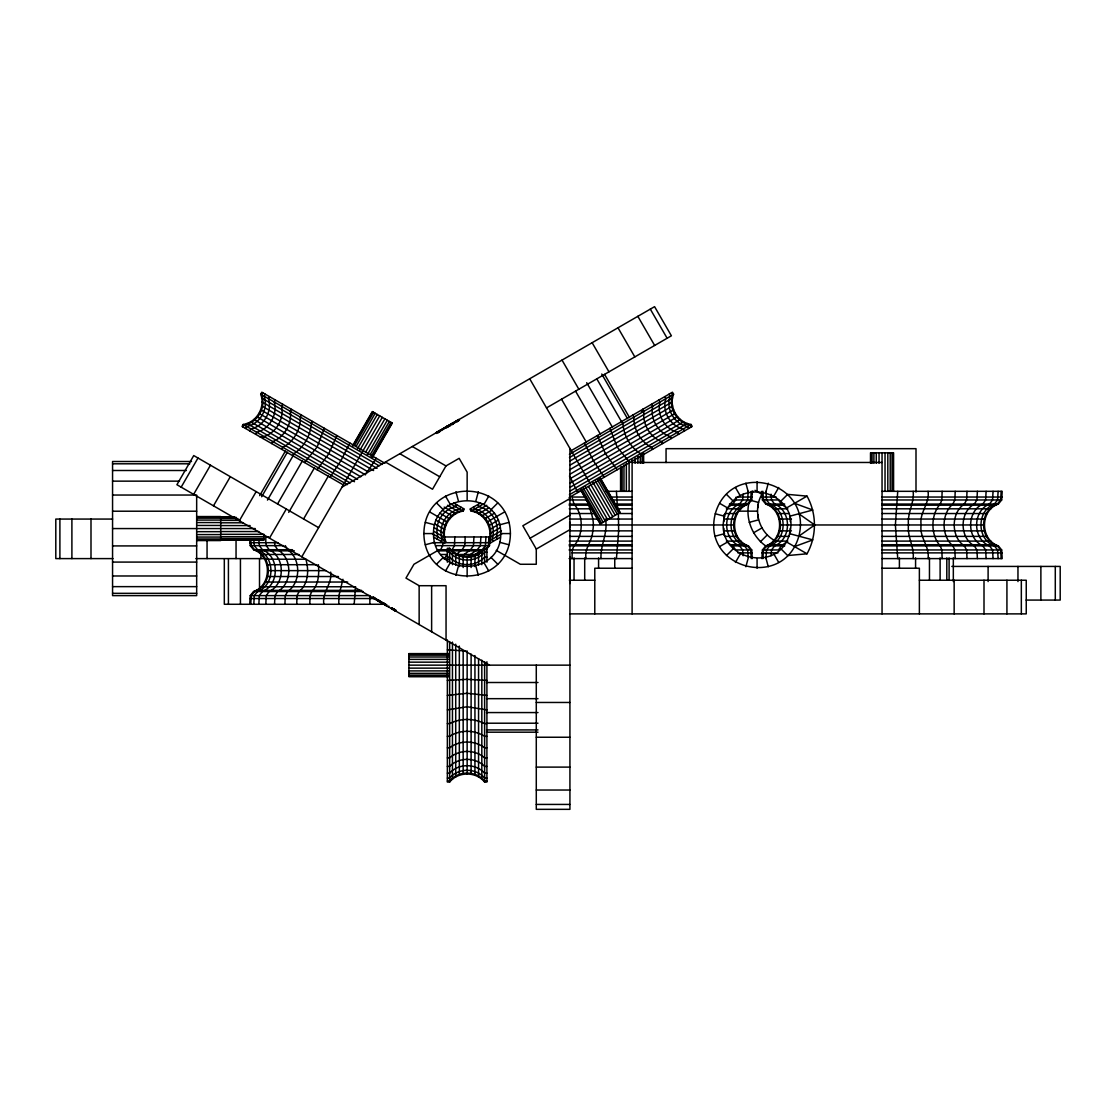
<?xml version="1.0" encoding="UTF-8"?>
<svg xmlns="http://www.w3.org/2000/svg" width="1116" height="1116" viewBox="0 0 1116 1116"><rect width="100%" height="100%" fill="white"/><g stroke="black" fill="none" stroke-linecap="round" stroke-linejoin="round"><path stroke-width="1.5" d="M330.699 572.103C332.317 583.961 321.799 592.554 323.877 604.272M569.69 527.91L569.69 522.009M343.296 484.902L242.06 426.452L243.204 424.471C256.736 422.434 265.692 406.935 260.684 394.185L261.828 392.204L384.95 463.28M433.901 537.215L444.545 543.352L445.689 541.372C440.68 528.621 449.636 513.123 463.168 511.086L464.312 509.105L453.682 502.967M500.373 537.215L489.729 543.352L488.585 541.372C493.593 528.621 484.637 513.123 471.105 511.086L469.962 509.105L480.591 502.967M569.104 497.527L692.213 426.452L691.069 424.471C677.538 422.434 668.582 406.935 673.59 394.185L672.446 392.204L571.197 450.655M572.02 558.6L572.299 549.951L573.959 545.877C583.654 534.913 583.654 515.006 573.959 504.055L572.02 497.038L586.123 497.038C588.704 508.087 595.484 518.633 592.722 530.867C592.708 540.939 583.835 548.235 586.123 558.6M342.933 579.288L338.915 595.609L338.762 604.272M443.024 542.697L442.689 545.64L440.667 549.714L438.993 550.844L448.562 550.844M249.705 604.272L250.249 595.609L253.555 591.536C271.997 585.342 271.997 555.921 253.569 549.714L250.249 545.64L249.705 539.837M423.885 533.574C424.54 477.062 509.733 477.062 510.403 533.574C509.733 590.071 424.54 590.071 423.885 533.574L433.496 533.574C433.05 577.251 501.224 577.251 500.777 533.574C501.224 489.882 433.05 489.882 433.496 533.574M715.286 513.765C701.308 568.518 783.599 590.559 798.861 536.154C812.839 481.415 730.562 459.36 715.286 513.765L724.577 516.248C712.845 558.335 778.703 575.982 789.57 533.671C801.316 491.584 735.458 473.937 724.577 516.248M752.268 558.6L751.724 549.951L748.418 545.877C729.976 539.67 729.976 510.249 748.404 504.055L751.724 499.968L752.268 491.319M748.822 503.163C745.307 519.512 752.784 537.577 766.845 546.659M774.211 540.297C758.559 531.383 752.798 509.873 761.893 494.332L754.96 490.329M761.879 558.6L762.437 549.951L765.743 545.877C784.185 539.67 784.185 510.249 765.743 504.055L762.437 499.968L761.879 491.319M882.045 558.6L1002.21 558.6L1001.666 549.951L998.36 545.877C979.918 539.67 979.918 510.249 998.346 504.055L1001.666 499.968L1002.21 491.319L882.045 491.319M727.381 507.906L732.821 504.055L735.695 499.968L736.169 497.038M355.46 587.979L354.177 604.272M486.171 549.714L489.478 545.64L490.036 536.977L443.024 536.977M455.942 575.354L458.425 566.063M475.848 501.07L478.332 491.779M745.879 566.747L748.376 557.456M765.785 492.463L768.268 483.172M751.724 493.997L752.951 491.012M780.865 548.751L787.673 555.545L807.021 553.801C816.884 536.043 816.884 513.876 807.021 496.118L787.673 494.374L780.865 501.168M444.893 558.028L446.819 554.485L440.708 554.485M452.106 549.714L454.449 545.64L454.84 536.977M181.169 487.162L197.992 458.02M193.64 494.36L210.464 465.219M242.925 426.954L244.069 424.973C257.559 422.852 266.459 407.424 261.549 394.673L262.692 392.706M245.506 428.446L246.65 426.465C259.972 424.108 268.761 408.888 264.143 396.166L265.273 394.199M249.761 430.902L250.905 428.921C263.962 426.186 272.555 411.302 268.398 398.635L269.542 396.654M213.491 505.813L230.314 476.685M255.62 434.277L256.764 432.297C269.444 429.032 277.758 414.622 274.257 402.011L275.387 400.03M262.985 438.532L264.115 436.551C276.308 432.617 284.301 418.779 281.609 406.252L282.753 404.285M271.704 443.568L272.848 441.587C284.454 436.886 292.071 423.703 290.341 411.302L291.485 409.321M239.354 520.754L256.178 491.612M281.664 449.316L282.808 447.335C293.717 441.769 300.929 429.283 300.302 417.049L301.446 415.068M259.679 495.63L285.431 451.017M261.66 496.76L287.412 452.161M292.685 455.677L293.815 453.696C303.929 447.181 310.722 435.421 311.308 423.41L312.452 421.43M267.463 500.121L294.066 454.031M277.549 503.958L302.436 460.838M304.556 462.526L317.139 446.972L324.324 428.279M269.472 538.135L286.296 509.008M288.723 512.384L314.461 467.785M317.097 469.766L328.815 453.71L336.865 435.519M303.58 518.982L328.467 475.876M330.085 477.271L340.896 460.685L349.852 443.024M352.405 446.051L372.312 411.581L392.288 423.117L372.395 457.588M352.754 446.247L372.646 411.776M354.609 445.326L373.651 412.362M356.199 446.247L375.227 413.269M357.399 448.939L377.306 414.468M359.812 450.32L379.719 415.863M301.794 556.8L382.3 417.356M365.853 451.813L384.88 418.849M367.387 454.7L387.294 420.244M370.331 454.393L389.358 421.43M371.056 456.821L390.949 422.35M372.046 457.393L391.953 422.922M376.287 458.285L366.146 473.742M467.144 499.926L467.144 472.166L459.15 458.327L445.981 465.93L432.52 489.24L385.425 462.052M372.967 596.92L372.702 597.883M373.065 598.092L373.539 597.255M373.428 598.302L373.874 597.451L375.185 598.204L374.711 599.041M373.567 598.385L373.958 597.492M373.72 598.469L374.209 597.632M374.125 598.706L374.613 597.869M375.241 599.348L375.715 598.511L376.999 599.25M375.576 599.543L376.064 598.706M377.389 600.589L377.864 599.752M377.529 600.673L377.975 599.822L378.854 600.324L378.38 601.161M377.822 600.84L378.31 600.003M378.059 600.98L378.464 600.101M378.505 601.231L379.077 600.45M378.868 601.44L379.356 600.617M379.147 601.594L379.621 600.771L380.584 601.315L380.096 602.152M379.342 601.719L379.817 600.882M380.807 602.556L381.281 601.733M381.212 602.793L381.7 601.97M381.756 603.114L382.244 602.277M382.662 603.63L383.137 602.793M382.844 603.742L383.318 602.905L384.741 603.728M383.444 604.091L383.932 603.254M384.406 603.533L383.932 604.356L384.546 603.603M384.699 604.816L385.187 603.979L384.783 604.858M385.173 605.081L385.648 604.244L386.68 604.844L386.206 605.681M385.815 605.458L386.289 604.621M386.108 605.625L386.582 604.788M388.326 606.895L388.8 606.072M391.493 608.722L391.967 607.899M391.618 608.806L392.093 607.969M392.344 609.224L392.818 608.387M392.888 609.531L393.376 608.708L394.534 609.378L394.046 610.201M393.292 609.768L393.781 608.945M393.516 609.894L394.004 609.071M393.892 610.117L394.38 609.28M394.492 610.466L395.05 609.671M394.757 610.619L395.176 609.741M395.204 610.87L395.692 610.047M395.259 610.898L395.734 610.075M436.83 538.902L437.974 536.922C433.817 524.255 442.41 509.37 455.468 506.636L456.611 504.655M395.413 610.996L395.231 609.782M441.085 541.358L442.229 539.391C437.611 526.668 446.4 511.449 459.722 509.091L460.866 507.11M443.68 542.85L444.81 540.869C439.913 528.133 448.813 512.704 462.303 510.584L463.447 508.603M445.507 571.029L450.32 562.701M483.953 504.432L488.766 496.104M735.444 562.422L740.257 554.094M773.904 495.825L778.703 487.497M641.491 411.846L643.304 409.028M462.54 556.842L464.116 554.485L470.589 549.714L473.449 545.64L473.937 536.977M468.734 556.842L470.408 554.485L477.313 549.714L480.368 545.64L480.884 536.977M473.24 556.842L474.984 554.485L482.21 549.714L485.404 545.64L485.934 536.977M485.99 548.695L488.459 545.64L489.003 536.977M436.551 564.152L443.345 557.358M490.928 509.775L497.722 502.981M447.363 562.213L447.363 548.249L449.65 548.249C458.188 558.949 476.086 558.949 484.623 548.249L486.911 548.249L486.911 562.213M447.363 639.886L447.363 782.051L449.65 782.051C458.188 771.351 476.086 771.351 484.623 782.051L486.911 782.051L486.911 661.76M726.488 555.545L733.282 548.751M760.442 541.748L767.236 534.955M456.207 554.485L462.136 549.714L464.758 545.64L465.205 536.977M762.437 549.951L778.466 549.951L781.326 545.877L787.798 541.107L773.221 541.107M798.861 536.154L814.75 524.966L798.861 513.765M435.938 432.743L458.955 419.463L459.429 420.286M342.026 487.106L654.576 306.663L671.386 335.79L546.519 407.898M450.627 425.377L447.907 426.94L447.432 426.103M458.425 420.871L456.263 422.127L455.774 421.29M471.105 511.086L483.2 504.097M569.411 454.324L673.59 394.185M474.942 512.118L486.757 505.297M569.453 457.546L672.557 398.021M478.555 513.792L488.724 507.92M569.76 461.131L672.209 401.983M481.819 516.08L491.835 510.291M570.262 465.009L672.557 405.959M484.623 518.898L494.555 513.165M569.509 469.878L673.59 409.795M438.002 550.397L413.966 564.264L405.973 578.102L419.142 585.705L446.051 585.705L446.051 640.096M486.911 522.149L504.599 511.937M570.164 474.091L675.264 413.408M488.585 525.762L498.517 520.028M577.753 492.533L570.736 478.332L677.552 416.659M489.617 529.598L499.633 523.822M569.83 483.298L680.369 419.476M489.966 533.574L500.135 527.701M570.011 487.357L683.62 421.764M489.617 537.535L501.433 530.714M569.899 491.18L687.233 423.438M488.585 541.372L502.158 533.546M569.397 494.723L691.069 424.471M569.927 498.559L522.832 525.762L536.28 549.058L536.28 564.264L520.307 564.264L496.271 550.397M530.044 538.247L569.927 515.215M536.28 549.058L569.927 529.64M719.611 546.589L727.939 541.79M786.222 508.143L807.021 496.118M753.565 532.792L761.893 527.98M794.536 546.589L812.797 539.893L789.57 533.671M425.349 544.761L434.64 542.278M499.633 524.855L508.924 522.372M749.241 522.358L758.531 519.861M715.286 536.154L724.577 533.671M789.57 516.248L812.797 510.026L794.536 503.33M191.52 461.508L112.563 461.508L112.563 595.623L196.667 595.623L196.667 495.044L112.563 495.044M632.102 462.47L882.045 462.47M112.563 463.796L189.804 463.796M112.563 470.492L186.372 470.492M112.563 481.149L179.509 481.149M578.283 491.319L581.422 491.319M606.141 491.319L632.102 491.319M609.573 497.038L632.102 497.038M737.913 497.038L752.268 497.038M761.879 497.038L776.248 497.038M882.045 497.038L1002.21 497.038M569.048 499.968L586.332 499.968M611.373 499.968L632.102 499.968M735.695 499.968L751.724 499.968M762.437 499.968L778.466 499.968L781.326 504.055L787.798 508.812L773.221 508.812M882.045 499.968L1001.666 499.968M569.216 504.055L587.602 504.055M613.605 504.055L632.102 504.055M729.445 504.055L748.404 504.055M765.743 504.055L784.701 504.055M882.045 504.055L998.346 504.055M569.16 505.185L588.648 505.185M616.423 491.319L617.288 505.185L632.102 505.185M730.45 505.185L745.655 505.185M768.492 505.185L783.711 505.185M882.045 505.185L995.598 505.185M569.244 508.812L590.462 508.812M632.102 508.812L617.901 508.812L617.288 505.185M726.349 508.812L740.926 508.812M882.045 508.812L990.868 508.812M112.563 511.212L196.667 511.212M739.085 511.156L757.387 511.156M569.704 513.541L595.107 513.541M632.102 513.541L618.376 513.541L618.669 530.867L616.423 558.6M724.73 513.541L737.299 513.541M776.848 513.541L789.417 513.541M882.045 513.541L987.242 513.541M196.667 516.555L220.703 516.555L220.703 540.576L196.667 540.576M196.667 516.959L234.555 517.029M220.703 517.419L236.285 517.419M196.667 518.159L220.703 518.159M220.703 518.577L238.015 518.577M112.563 519.066L55.8 519.066L55.8 558.6L112.967 558.6M569.453 519.052L599.097 519.052M607.118 519.052L632.102 519.052M724.214 519.052L735.025 519.052M779.135 519.052L791.425 519.052M882.045 519.052L984.968 519.052M196.667 520.07L220.703 520.07M220.703 520.405L239.745 520.405M196.667 522.553L220.703 522.553M220.703 522.804L243.204 522.804M569.927 524.966L734.244 524.966M779.903 524.966L984.186 524.966M196.667 525.455L220.703 525.455M220.703 525.58L250.124 525.58M112.563 528.565L255.313 528.565M569.453 530.867L632.102 530.867M724.214 530.867L735.025 530.867M779.135 530.867L791.425 530.867M882.045 530.867L984.968 530.867M220.703 531.551L258.772 531.551M196.667 531.676L220.703 531.676M500.777 533.574L510.403 533.574M220.703 534.327L263.962 534.327L263.962 540.102L196.667 540.172M196.667 534.578L220.703 534.578M569.704 536.378L632.102 536.378M724.73 536.378L737.299 536.378M776.848 536.378L789.417 536.378M882.045 536.378L987.242 536.378M220.703 536.726L263.962 536.726M196.667 537.061L220.703 537.061M268.719 536.977L265.803 536.977L265.803 542.697L266.278 545.64L269.151 549.714C285.319 557.135 285.319 584.114 269.137 591.536L266.278 595.609L265.803 604.272M220.703 538.554L263.962 538.554M196.667 538.972L220.703 538.972M220.703 539.712L263.962 539.712M569.244 541.107L632.102 541.107M726.349 541.107L740.926 541.107M882.045 541.107L990.868 541.107M249.705 542.697L277.996 542.697M433.217 542.697L490.036 542.697M569.16 544.734L632.102 544.734M727.381 542.013L730.45 544.734L745.655 544.734M768.492 544.734L783.711 544.734M882.045 544.734L995.598 544.734M250.249 545.64L283.562 545.64M436.175 545.64L489.478 545.64M112.563 545.919L196.667 545.919M569.202 545.877L632.102 545.877M730.45 544.734L732.835 545.877L748.418 545.877M765.743 545.877L784.701 545.877M882.045 545.877L998.36 545.877M447.363 549.239L449.65 549.239C458.23 559.855 476.044 559.855 484.623 549.239L486.911 549.239M253.569 549.714L292.531 549.714M437.5 549.714L482.21 549.714M569.048 549.951L632.102 549.951M751.724 549.951L735.695 549.951L732.835 545.877M882.045 549.951L1001.666 549.951M256.317 550.844L294.359 550.844M451.799 550.844L482.447 550.844L477.76 554.485L457.783 554.485M447.363 552.225L449.65 552.225C458.355 562.59 475.918 562.59 484.623 552.225L486.911 552.225M572.02 552.88L632.102 552.88M737.913 552.88L752.268 552.88M761.879 552.88L777.978 552.88M882.045 552.88L1002.21 552.88M261.046 554.485L299.032 554.485M447.363 557.135L449.65 557.135C458.55 567.081 475.723 567.081 484.623 557.135L486.911 557.135M195.872 558.6L265.622 558.6M569.104 558.6L632.102 558.6M264.673 559.214L305.826 559.214C309.09 569.899 308.49 584.156 299.06 591.536L297.051 595.609L296.716 604.272M444.252 559.214L448.785 559.214M112.563 562.087L196.667 562.087M266.947 564.71L316.805 564.71M951.822 566.426L1060.2 566.426L1060.2 600.073L1026.148 600.073M632.102 568.225L594.786 568.225L594.786 613.884M882.045 568.225L919.375 568.225L919.375 613.884M267.728 570.625L325.649 570.625M112.563 575.982L196.667 575.982M266.947 576.526L338.455 576.526M569.369 580.236L594.786 580.236M919.375 580.236L1026.246 580.236L1026.246 613.884L570.081 613.884M264.673 582.036L347.704 582.036M112.563 586.639L196.667 586.639M261.046 586.765L355.655 586.765M256.317 590.392L361.626 590.392M253.555 591.536L363.119 591.536M112.563 593.335L196.667 593.335M250.249 595.609L369.87 595.609L369.87 604.272M249.705 598.539L375.102 598.539M384.797 604.272L224.316 604.272L224.316 559.409M447.363 649.889L465.818 650.935M448.716 653.613L408.916 653.613L408.916 676.687L448.716 676.687M408.916 654.004L448.716 654.004M408.916 655.162L448.716 655.162M408.916 656.989L448.716 656.989M408.916 659.375L448.716 659.375M408.916 662.165L448.716 662.165M408.916 665.15L569.927 665.15M408.916 668.135L448.716 668.135M408.916 670.911L448.716 670.911M408.916 673.311L448.716 673.311M408.916 675.138L448.716 675.138M408.916 676.296L448.716 676.296M447.363 680.411L467.144 679.337L486.911 680.411M486.506 682.504L537.996 682.504M447.363 695.408L467.144 693.287L486.911 695.408M486.506 698.672L537.996 698.672M536.28 702.466L569.927 702.466M447.363 709.888L467.144 706.763L486.911 709.888M486.506 712.566L537.996 712.566M486.506 723.21L537.996 723.21M447.363 723.6L449.65 723.6C460.336 718.104 473.937 718.104 484.623 723.6L486.911 723.6M486.506 729.92L537.996 729.92M486.506 732.194L537.996 732.194M447.363 736.309L449.65 736.309C459.931 729.655 474.342 729.655 484.623 736.309L486.911 736.309M536.28 737.244L569.927 737.244M447.363 747.818L449.65 747.818C459.527 740.117 474.746 740.117 484.623 747.818L486.911 747.818M447.363 757.89L449.65 757.89C459.15 749.296 475.123 749.296 484.623 757.89L486.911 757.89M447.363 766.385L449.65 766.385C458.815 757.039 475.458 757.039 484.623 766.385L486.911 766.385M536.28 767.111L569.927 767.111M447.363 773.151L449.65 773.151C458.55 763.218 475.723 763.218 484.623 773.151L486.911 773.151M447.363 778.061L449.65 778.061C458.355 767.71 475.918 767.71 484.623 778.061L486.911 778.061M447.363 781.047L449.65 781.047C458.23 770.431 476.044 770.431 484.623 781.047L486.911 781.047M536.28 790.03L569.927 790.03M536.28 804.427L569.927 804.427M260.042 436.83L263.32 437.179M750.789 500.373L758.531 502.451M425.349 522.372L434.64 524.855M499.633 542.278L508.924 544.761M719.611 503.33L727.939 508.143M786.222 541.79L807.021 553.801M412.334 446.512L445.981 465.93M399.849 453.724L439.732 476.755M260.684 394.185L382.356 464.423M451.073 504.097L463.168 511.086M261.716 398.021L379.049 465.763M447.516 505.297L459.332 512.118M262.065 401.983L377.055 468.371M444.154 507.11L455.719 513.792M261.716 405.959L373.623 470.561M442.438 510.291L452.454 516.08M260.684 409.795L367.499 471.468M439.718 513.165L449.65 518.898M259.01 413.408L365.476 474.872M429.674 511.937L447.363 522.149M256.722 416.659L360.789 476.755M435.756 520.028L445.689 525.762M253.904 419.476L357.58 479.336M434.64 523.822L444.656 529.598M250.654 421.764L354.497 481.721M434.138 527.701L444.308 533.574M247.041 423.438L350.145 482.963M434.277 531.537L444.656 537.535M243.204 424.471L347.383 484.623M432.115 533.546L445.689 541.372M318.604 527.659L193.738 455.565L176.914 484.707L489.45 665.15M726.488 494.374L733.282 501.168M436.551 502.981L443.345 509.775M490.928 557.358L497.722 564.152M650.307 309.118L667.131 338.246M637.836 316.316L654.66 345.458M735.444 487.497L740.257 495.825M773.904 554.094L778.703 562.422M671.581 392.706L672.725 394.673C667.814 407.424 676.728 422.852 690.204 424.973L691.348 426.954M669 394.199L670.13 396.166C665.513 408.888 674.301 424.108 687.623 426.465L688.767 428.446M664.731 396.654L665.875 398.635C661.718 411.302 670.311 426.186 683.369 428.921L684.513 430.902M617.999 327.769L634.823 356.911M658.886 400.03L660.016 402.011C656.515 414.622 664.829 429.032 677.51 432.297L678.654 434.277M651.521 404.285L652.665 406.252C649.972 418.779 657.966 432.617 670.158 436.551L671.302 438.532M642.788 409.321L643.932 411.302C642.202 423.703 649.819 436.886 661.425 441.587L662.569 443.568M592.136 342.71L608.959 371.837M632.828 415.068L633.972 417.049C633.344 429.283 640.556 441.769 651.465 447.335L652.609 449.316M604.579 374.362L629.48 417.482M601.747 374.027L627.499 418.626M621.821 421.43L622.965 423.41C623.551 435.421 630.345 447.181 640.458 453.696L641.602 455.677M596.809 378.854L621.696 421.974M586.709 382.704L612.461 427.302M609.95 428.279L617.134 446.972L629.717 462.526M562.018 360.091L578.841 389.233M575.549 391.13L600.436 434.236M597.409 435.519L605.458 453.71L617.176 469.766M561.543 399.221L586.43 442.327M584.421 443.024L593.377 460.685L604.188 477.271M600.296 477.969L620.189 512.439L600.213 523.976L581.171 490.998M599.948 478.164L619.854 512.635M598.957 478.736L618.85 513.207M597.367 479.657L617.26 514.127M595.302 480.856L615.195 515.313M592.889 482.238L612.782 516.708M529.695 378.756L590.978 484.902M591.173 485.237L610.201 518.201M588.578 486.729L607.62 519.693M585.3 486.618L605.207 521.088M583.236 487.818L603.142 522.274M581.645 488.724L601.552 523.195M580.655 489.31L600.548 523.767M458.843 419.518L459.36 420.327M458.495 419.714L459.136 420.453M457.783 420.132L458.216 420.997M457.63 420.216L458.118 421.053M457.155 420.495L457.713 421.29M457.044 420.565L457.518 421.388M456.653 420.788L457.128 421.611M454.84 421.834L455.314 422.671M454.31 423.243L453.291 422.727M453.528 422.587L454.017 423.424M452.859 422.978L453.459 423.731M452.761 423.034L453.249 423.857M452.217 423.341L452.691 424.178L451.743 424.736L451.366 423.843M452.022 423.466L452.496 424.289M451.506 423.759L451.98 424.596M449.609 424.861L450.083 425.684M448.869 425.28L449.343 426.117M447.321 426.173L447.781 427.023M447.098 426.298L447.572 427.135M446.902 426.41L447.39 427.247M446.191 426.828L446.665 427.651L445.549 427.205M445.73 428.195L445.256 427.372L445.507 428.335M443.331 428.474L443.805 429.311M443.038 428.642L443.512 429.479M441.531 429.507L442.02 430.344M441.085 429.772L441.573 430.609M439.871 430.469L440.346 431.306M439.746 430.553L440.22 431.376M439.313 430.79L439.802 431.627L437.946 432.701L437.472 431.864M438.462 431.278L438.951 432.115M438.058 431.515L438.546 432.352M437.835 431.641L438.323 432.478M437.319 431.948L437.793 432.785M436.663 432.324L436.635 433.454M477.662 504.655L478.806 506.636C491.863 509.37 500.456 524.255 496.299 536.922L497.443 538.902M473.407 507.11L474.551 509.091C487.873 511.449 496.662 526.668 492.044 539.391L493.188 541.358M470.826 508.603L471.97 510.584C485.46 512.704 494.36 528.133 489.464 540.869L490.594 542.85M445.507 496.104L450.32 504.432M483.953 562.701L488.766 571.029M285.291 545.64L287.635 549.714C301.055 558.656 301.055 582.594 287.621 591.536L285.291 595.609L284.901 604.272M569.439 476.03L570.736 478.332M745.879 483.172L748.376 492.463M765.785 557.456L768.268 566.747M455.942 491.779L458.425 501.07M475.848 566.063L478.332 575.354M274.536 542.697L274.968 545.64L277.591 549.714C292.531 557.833 292.531 583.417 277.591 591.536L274.968 595.609L274.536 604.272M318.409 564.71C319.19 573.847 318.771 584.826 311.713 591.536L310.067 595.609L309.788 604.272M605.472 519.052C608.22 532.862 600.185 545.124 601.008 558.6M1055.29 566.426L1055.29 600.073M1040.879 566.426L1040.879 600.073M1021.335 580.236L1021.335 613.884M1017.959 566.426L1017.959 581.575M1006.925 580.236L1006.925 613.884M1001.178 491.319L1000.633 499.968L997.355 504.055C979.053 510.333 979.067 539.6 997.355 545.877L1000.633 549.951L1001.178 558.6M998.123 491.319L997.578 499.968L994.384 504.055C976.514 510.556 976.528 539.363 994.398 545.877L997.578 549.951L998.123 558.6M993.059 491.319L992.556 499.968L989.501 504.055C972.343 510.947 972.343 538.986 989.501 545.877L992.556 549.951L993.059 558.6M988.106 566.426L988.106 581.575M986.112 491.319L985.637 499.968L982.764 504.055C966.596 511.477 966.596 538.456 982.778 545.877L985.637 549.951L986.112 558.6M984.005 580.236L984.005 613.884M977.379 491.319L976.946 499.968L974.324 504.055C959.383 512.16 959.383 537.759 974.324 545.877L976.946 549.951L977.379 558.6M967.014 491.319L966.623 499.968L964.28 504.055C950.86 512.997 950.86 536.922 964.294 545.877L966.623 549.951L967.014 558.6M955.198 491.319L954.864 499.968L952.855 504.055C941.165 513.96 941.165 535.959 952.855 545.877L954.864 549.951L955.198 558.6M954.152 580.236L954.152 613.884M953.329 557.847L953.329 581.575M949.102 557.916L949.102 580.236M946.814 557.916L946.814 580.236M942.127 491.319L941.848 499.968L940.202 504.055C930.493 515.006 930.493 534.913 940.202 545.877L941.848 549.951L942.127 558.6M940.118 557.916L940.118 580.236M929.461 557.916L929.461 580.236M928.038 491.319C929.977 503.469 919.124 512.537 921.132 524.966C919.124 537.382 929.977 546.449 928.038 558.6M915.999 492.058L915.999 448.674L666.057 448.674L666.057 462.554M915.58 557.916L915.58 568.225M913.153 491.319C914.534 502.981 907.029 513.151 908.48 524.966C907.029 536.768 914.534 546.938 913.153 558.6M899.398 557.916L899.398 568.225M897.738 491.319L895.381 524.966L897.738 558.6M893.581 490.928L893.581 452.859L870.508 452.859L870.508 463.238M893.191 452.859L893.191 490.928M892.033 452.859L892.033 490.928M890.205 452.859L890.205 490.928M887.82 452.859L887.82 490.928M885.03 452.859L885.03 490.928M882.045 452.859L882.045 613.884M879.059 452.859L879.059 463.238M876.283 452.859L876.283 463.238M873.898 452.859L873.898 463.238M872.056 452.859L872.056 463.238M870.898 452.859L870.898 463.238M790.281 516.401L790.281 521.604M790.281 528.314L790.281 533.518M771.03 494.179L771.547 499.968L774.602 504.055C791.76 510.947 791.76 538.986 774.588 545.877L771.547 549.951L771.03 555.74M765.981 491.319L766.511 499.968L769.705 504.055C787.575 510.556 787.575 539.363 769.705 545.877L766.511 549.951L765.981 558.6M762.912 491.319L763.456 499.968L766.734 504.055C785.036 510.333 785.036 539.6 766.734 545.877L763.456 549.951L762.912 558.6M757.834 504.334L757.834 507.808M757.834 514.518L757.834 517.977M757.08 481.707L757.08 491.319M757.08 558.6L757.08 568.225M751.249 491.319L750.691 499.968L747.413 504.055C729.111 510.333 729.125 539.6 747.413 545.877L750.691 549.951L751.249 558.6M748.18 491.319L747.65 499.968L744.442 504.055C726.572 510.556 726.586 539.363 744.456 545.877L747.65 549.951L748.18 557.177M743.13 494.179L742.614 499.968L739.559 504.055C722.401 510.947 722.401 538.986 739.559 545.877L742.614 549.951L743.13 555.74M723.879 514.671L723.879 521.604M723.879 528.314L723.879 535.261M643.639 452.859L643.639 463.238M643.248 452.859L643.248 463.238M642.091 454.589L642.091 463.238M640.263 456.318L640.263 463.238M637.878 456.318L637.878 463.238M635.088 458.048L635.088 463.238M632.102 459.778L632.102 613.884M629.117 461.508L629.117 490.928M626.341 463.238L626.341 490.928M623.956 464.981L623.956 490.928M622.114 466.711L622.114 490.928M620.97 466.711L620.97 490.928M620.566 468.441L620.566 490.928M614.749 557.916L614.749 568.225M598.581 557.916L598.581 568.225M584.7 557.916L584.7 580.236M574.043 557.916L574.043 580.236M570.053 556.968L570.053 583.529M569.927 448.451L569.927 809.337L536.28 809.337L536.28 665.15M484.623 548.249L484.623 562.213M484.623 661.76L484.623 782.051M481.819 551.053L481.819 564.696M481.819 660.184L481.819 779.233M478.555 553.341L478.555 565.087M478.555 658.663L478.555 776.959M474.942 555.029L474.942 566.593M474.942 655.566L474.942 775.271M471.105 556.047L471.105 567.514M471.105 654.074L471.105 774.239M467.144 556.396L467.144 576.832M467.144 650.949L467.144 773.89M463.168 556.047L463.168 567.514M463.168 650.907L463.168 774.239M459.332 555.029L459.332 566.593M459.332 646.066L459.332 775.271M455.719 553.341L455.719 565.087M455.719 644.183L455.719 776.959M452.454 551.053L452.454 564.696M452.454 642.119L452.454 779.233M449.65 548.249L449.65 562.213M449.65 641.56L449.65 782.051M431.627 585.705L431.627 631.768M419.142 585.705L419.142 624.555M260.935 553.452L260.935 558.6M259.512 559.409L259.512 588.746M258.856 539.837L259.358 545.64L262.413 549.714C279.572 556.605 279.572 584.644 262.413 591.536L259.358 595.609L258.856 604.272M253.792 539.837L254.336 545.64L257.531 549.714C275.401 556.228 275.387 585.035 257.517 591.536L254.336 595.609L253.792 604.272M250.737 539.837L251.281 545.64L254.56 549.714C272.862 555.991 272.848 585.258 254.56 591.536L251.281 595.609L250.737 604.272M240.428 559.409L240.428 604.272M236.048 539.698L236.048 558.6M228.417 559.409L228.417 604.272M207.06 539.698L207.06 558.6M90.996 519.066L90.996 558.6M71.898 519.066L71.898 558.6M59.901 519.066L59.901 558.6M447.139 427.386L446.651 426.563L447.056 427.442"/></g></svg>
